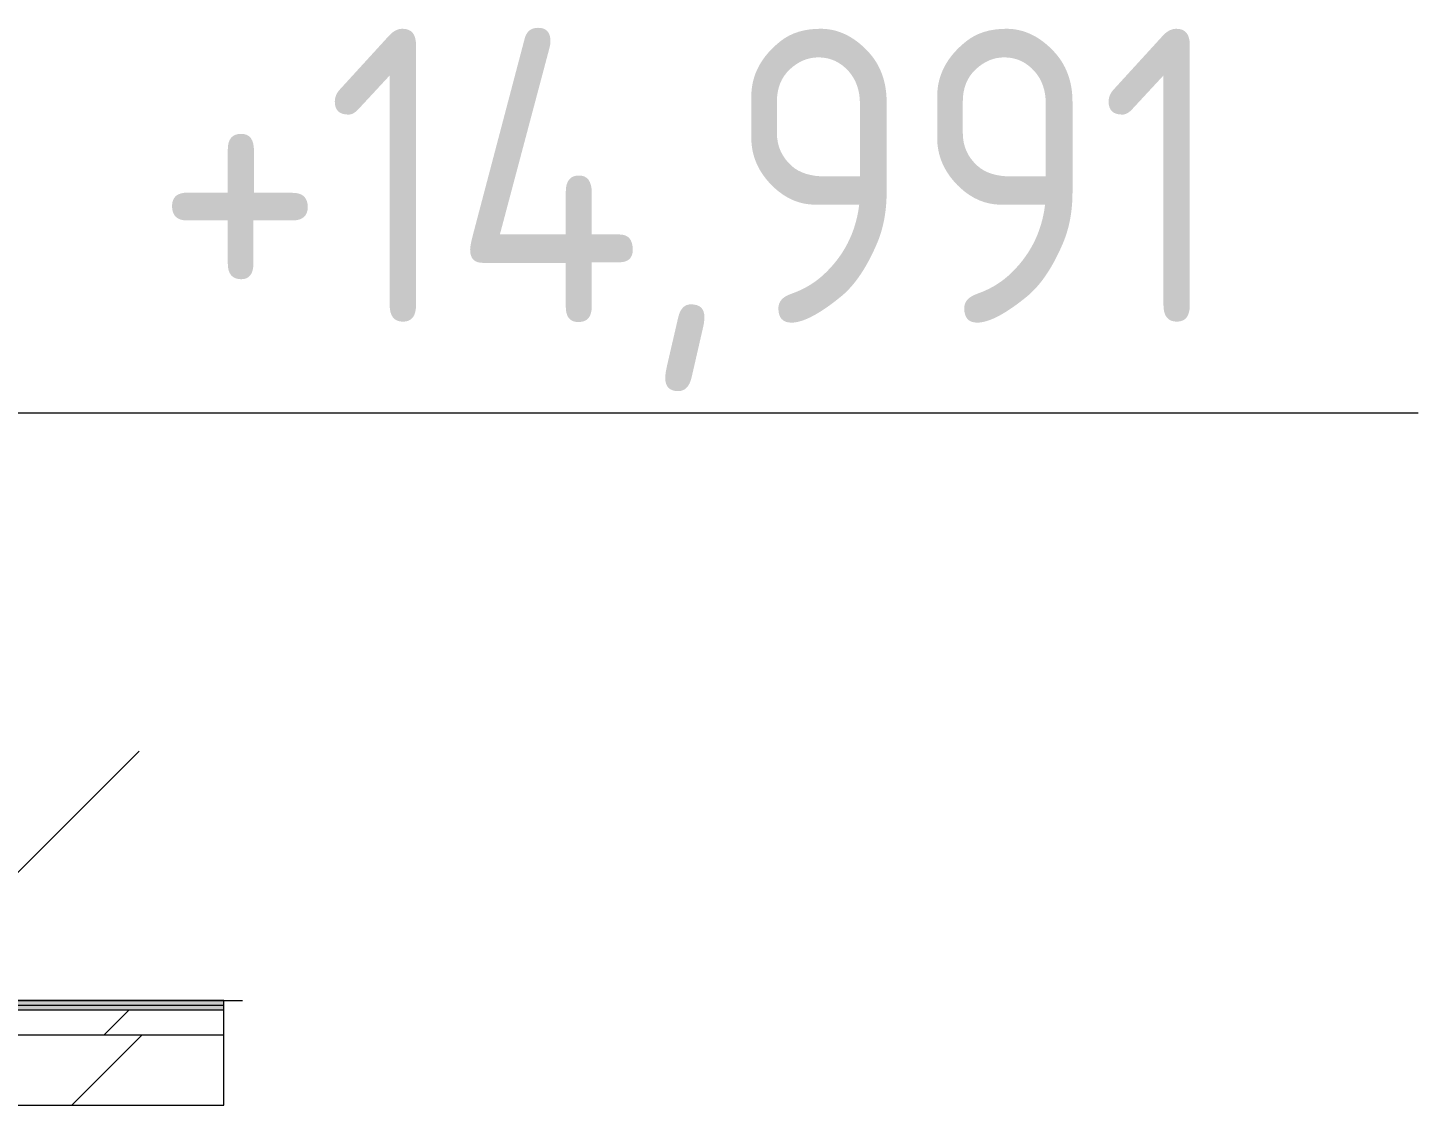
# Model space of a CAD drawing. Header units: millimetres. Extents: x -515342 to 330399, y -224905 to 507333.
# Drawn here: x 113554 to 114736, y 102933 to 103850 of the extents above; entities that cross this region are included whole.
import ezdxf

# ---------------------------------------------------------------- set-up
doc = ezdxf.new("R2010")
doc.units = ezdxf.units.MM
for name, color, linetype, lineweight in [('Аннотация', 7, 'Continuous', 0), ('Крыша', 7, 'Continuous', 0), ('Отметки', 7, 'Continuous', 0)]:
    doc.layers.add(name, color=color, linetype=linetype, lineweight=lineweight)
doc.styles.add('GOST Common_1', font='', dxfattribs={"width": 0.9, "height": 250})
doc.styles.get('GOST Common_1').set_extended_font_data('GOST Common')

# ---------------------------------------------------------------- blocks, each defined once
blk = doc.blocks.new('Высотные отметки - Стрелка вверх-5091-О_АР_П_Разрез 1-1')
at = {"layer": 'Аннотация'}
for p, q in [((-1085.5, 1260), (-2385.5, 1260)), ((-1085.5, 760), (-1297.6, 972.1)), ((-785.5, 760), (-1385.5, 760))]:
    blk.add_line(p, q, dxfattribs=at)

msp = doc.modelspace()

# ---------------------------------------------------------------- hatches: boundary and pattern name
at = {"layer": 'Крыша'}
for points in [[(113720.5296, 103018.2583), (113720.5296, 103022.4586), (113120.5296, 103022.4586), (113120.5296, 103018.2583), (113485.7278, 103018.2583)], [(113120.5296, 103014.258), (113720.5296, 103014.258), (113720.5296, 103018.2583), (113120.5296, 103018.2583)]]:
    msp.add_hatch(color=256, dxfattribs=at).paths.add_polyline_path(points)
h = msp.add_hatch(dxfattribs=at)
h.set_pattern_fill('FP_19', color=256, style=0, pattern_type=2)
h.set_pattern_definition([(45, (136801.12, 95610.5), (-114.0493, 114.0493), []), (45, (136915.17, 95610.5), (-114.0493, 114.0493), [201.613, -40.323, 3.353, -36.97])])
h.paths.add_polyline_path([(113120.5296, 102993.3929), (113720.5296, 102993.3929), (113720.5296, 103014.258), (113120.5296, 103014.258)])
h = msp.add_hatch(dxfattribs=at)
h.set_pattern_fill('FP_1', color=256, style=0, pattern_type=2)
h.set_pattern_definition([(45, (136801.12, 95610.5), (-224.5064, 224.5064), []), (45, (137025.63, 95610.5), (-224.5064, 224.5064), [396.875, -79.375, 3.353, -76.022])])
h.paths.add_polyline_path([(113120.5296, 102933.3929), (113720.5296, 102933.3929), (113720.5296, 102993.3929), (113120.5296, 102993.3929)])

# ---------------------------------------------------------------- linework, layer by layer
for p, q in [((113720.5296, 103022.4586), (113120.5296, 103022.4586)), ((113720.5296, 103014.258), (113720.5296, 103022.4586)), ((113720.5296, 103018.2583), (113120.5296, 103018.2583)), ((113720.5296, 103014.258), (113120.5296, 103014.258)), ((113720.5296, 102933.3929), (113720.5296, 103014.258)), ((113120.5296, 102993.3929), (113720.5296, 102993.3929)), ((113120.5296, 102933.3929), (113720.5296, 102933.3929))]:
    msp.add_line(p, q, dxfattribs=at)

# ---------------------------------------------------------------- block references
at = {"layer": 'Отметки', "extrusion": (0, 0, -1)}
msp.add_blockref('Высотные отметки - Стрелка вверх-5091-О_АР_П_Разрез 1-1', (-112350.7652, 102262.4586), dxfattribs=at)

# ---------------------------------------------------------------- texts
at = {"layer": 'Отметки', "insert": (113661.0752, 103849.1657), "char_height": 250, "width": 1140.454343, "attachment_point": 1, "line_spacing_factor": 1.022761, "style": 'GOST Common_1'}
msp.add_mtext('+14,991', dxfattribs=at)

doc.saveas('drawing.dxf')
